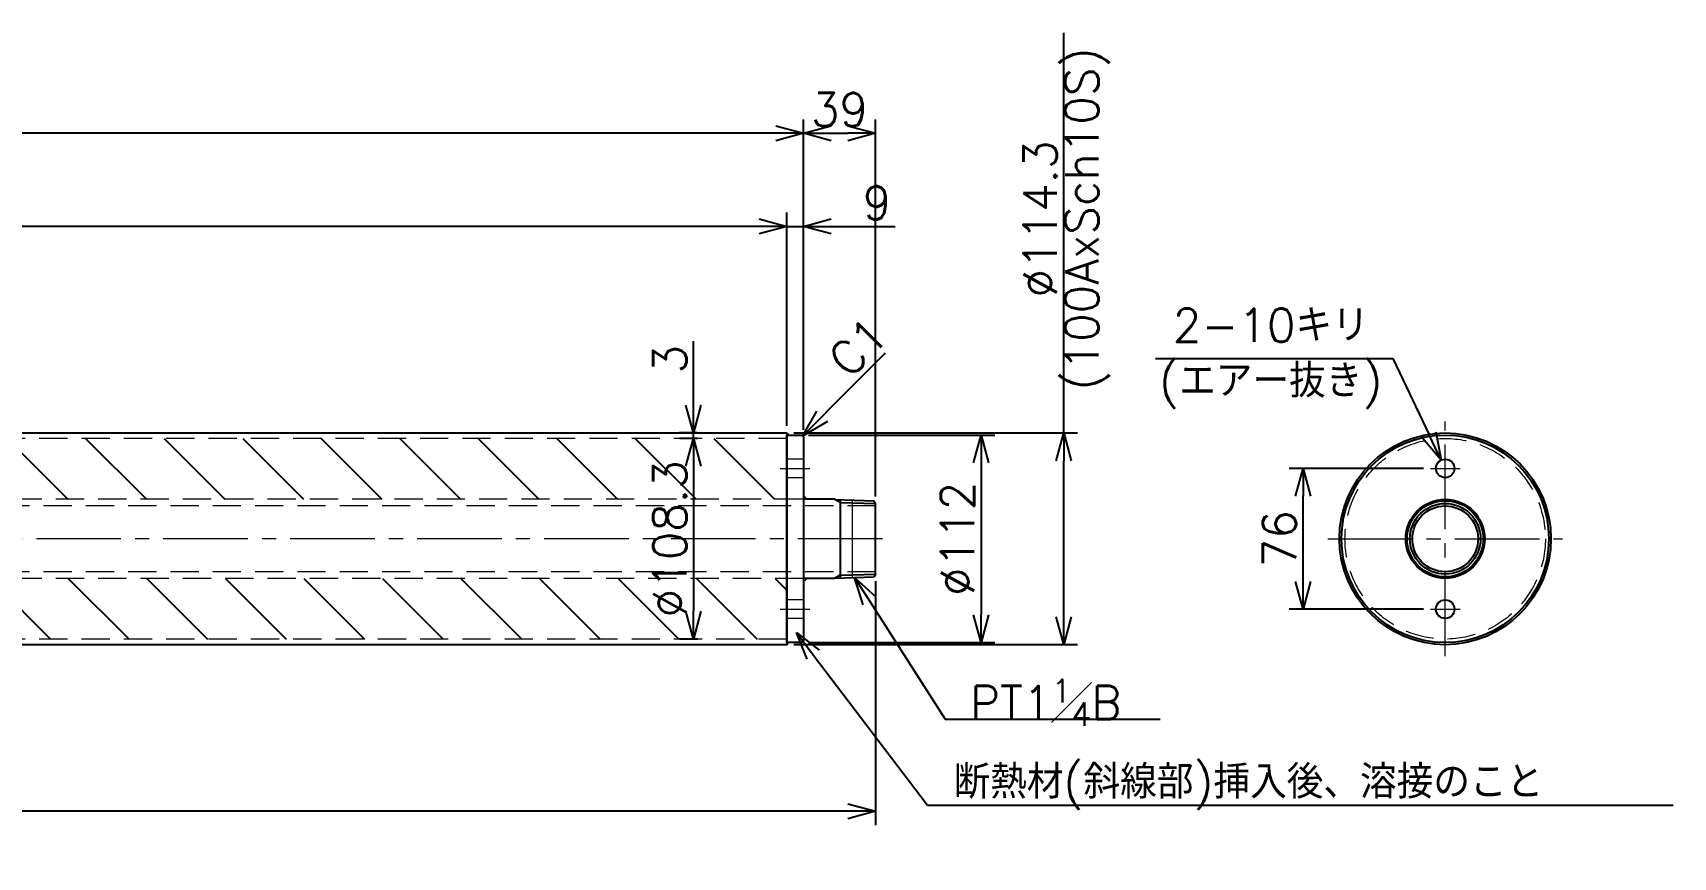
# Model space of a CAD drawing. Header units: millimetres. Extents: x 0 to 4969, y -29 to 3498.
# Drawn here: x 2972 to 3859, y 1043 to 1488 of the extents above; entities that cross this region are included whole.
import ezdxf
from ezdxf import colors
from ezdxf.entities.mleader import LeaderData, LeaderLine
from ezdxf.math import Vec2, Vec3

# ---------------------------------------------------------------- set-up
doc = ezdxf.new("R2010")
doc.units = ezdxf.units.MM
doc.header["$LTSCALE"] = 2.4
doc.header["$PDMODE"] = 99
doc.header["$PDSIZE"] = 1
doc.linetypes.add('CENTER2', pattern=[28.575, 19.05, -3.175, 3.175, -3.175])
doc.linetypes.add('HIDDEN', pattern=[9.525, 6.35, -3.175])
for name, color, linetype, lineweight in [('04_HIDDEN', 2, 'HIDDEN', 13), ('05_CENTER', 4, 'CENTER2', 13), ('08_DIM', 3, 'Continuous', 13)]:
    doc.layers.add(name, color=color, linetype=linetype, lineweight=lineweight)
doc.layers.add('10_DRAFT', color=8, linetype='Continuous', lineweight=0, plot=False)
doc.styles.add('KSS_TXT', font='txt.shx', dxfattribs={"bigfont": 'extfont2.shx'})
doc.styles.add('KSS_TXT_L', font='txt.shx', dxfattribs={"height": 3, "bigfont": 'extfont2.shx'})
doc.styles.get("Standard").update_dxf_attribs({"font": 'txt.shx', "bigfont": 'extfont2.shx'})
doc.dimstyles.new('KSS_DIM', dxfattribs={"dimscale": 6, "dimtxt": 3, "dimasz": 2.5, "dimexe": 1.25, "dimexo": 0.625, "dimtad": 1, "dimdsep": 46, "dimtxsty": 'KSS_TXT', "dimblk": 'OPEN30', "dimcen": 0, "dimazin": 2, "dimtfac": 0.75, "dimtmove": 0, "dimatfit": 3, "dimldrblk": 'OPEN30', "dimfxl": 1.25, "dimtolj": 1, "dimarcsym": 0})
doc.dimstyles.new('KSS_DIM$3', dxfattribs={"dimscale": 6, "dimtxt": 3, "dimasz": 2.5, "dimexe": 1.25, "dimexo": 0.625, "dimtad": 1, "dimtih": 1, "dimtoh": 1, "dimdsep": 46, "dimtxsty": 'KSS_TXT', "dimblk": 'OPEN30', "dimcen": 0, "dimazin": 2, "dimtfac": 0.75, "dimtofl": 0, "dimtmove": 0, "dimatfit": 3, "dimldrblk": 'OPEN30', "dimfxl": 1.25, "dimtolj": 1, "dimarcsym": 0})

# ---------------------------------------------------------------- blocks, each defined once
blk = doc.blocks.new('_Open30')
at = {"color": 0, "linetype": 'ByBlock', "lineweight": -2}
for p, q in [((-1, 0.268), (0, 0)), ((0, 0), (-1, -0.268)), ((0, 0), (-1, 0))]:
    blk.add_line(p, q, dxfattribs=at)
blk = doc.blocks.new('*D167')
at = {"layer": '08_DIM', "color": 0, "lineweight": -2, "transparency": 16777216}
for p, q in [((3391.49, 1270.92), (3492.16, 1270.92)), ((3484.66, 1255.92), (3484.66, 1173.92)), ((3391.49, 1158.92), (3492.16, 1158.92))]:
    blk.add_line(p, q, dxfattribs=at)
at = {"layer": 'Defpoints', "color": 0, "transparency": 16777216}
for p in [(3387.74, 1270.92), (3387.74, 1158.92), (3484.66, 1158.92)]:
    blk.add_point(p, dxfattribs=at)
at = {"layer": '08_DIM', "color": 0, "lineweight": -2, "transparency": 16777216, "xscale": 15, "yscale": 15, "zscale": 15}
for p, rotation in [((3484.66, 1270.92), 90), ((3484.66, 1158.92), 270)]:
    blk.add_blockref('_Open30', p, dxfattribs=dict(at, rotation=rotation))
at = {"layer": '08_DIM', "color": 0, "transparency": 16777216, "insert": (3471.91, 1214.92), "char_height": 18, "attachment_point": 5, "rotation": 90, "style": 'KSS_TXT'}
blk.add_mtext('\\A1;\\A1;%%c112', dxfattribs=at)
blk = doc.blocks.new('*D168')
at = {"layer": '08_DIM', "color": 0, "lineweight": -2, "transparency": 16777216}
for p, q in [((3529.34, 1272.07), (3529.34, 1488.07)), ((3383.49, 1272.07), (3536.84, 1272.07)), ((3529.34, 1172.77), (3529.34, 1257.07)), ((3383.49, 1157.77), (3536.84, 1157.77))]:
    blk.add_line(p, q, dxfattribs=at)
at = {"layer": 'Defpoints', "color": 0, "transparency": 16777216}
for p in [(3379.74, 1272.07), (3529.34, 1272.07), (3379.74, 1157.77)]:
    blk.add_point(p, dxfattribs=at)
at = {"layer": '08_DIM', "color": 0, "lineweight": -2, "transparency": 16777216, "xscale": 15, "yscale": 15, "zscale": 15}
for p, rotation in [((3529.34, 1272.07), 90), ((3529.34, 1157.77), 270)]:
    blk.add_blockref('_Open30', p, dxfattribs=dict(at, rotation=rotation))
at = {"layer": '08_DIM', "color": 0, "transparency": 16777216, "char_height": 18, "attachment_point": 5, "rotation": 90, "style": 'KSS_TXT'}
for s, insert in [('\\A1;(100AxSch10S)', (3542.09, 1387.57)), ('\\A1;\\A1;%%c114.3', (3516.59, 1387.57))]:
    blk.add_mtext(s, dxfattribs=dict(at, insert=insert))
blk = doc.blocks.new('*D169')
at = {"layer": '08_DIM', "color": 0, "lineweight": -2, "transparency": 16777216}
for p, q in [((3723.71, 1252.92), (3651.14, 1252.92)), ((3658.64, 1191.92), (3658.64, 1237.92)), ((3723.71, 1176.92), (3651.14, 1176.92))]:
    blk.add_line(p, q, dxfattribs=at)
at = {"layer": 'Defpoints', "color": 0, "transparency": 16777216}
for p in [(3658.64, 1252.92), (3727.46, 1252.92), (3727.46, 1176.92)]:
    blk.add_point(p, dxfattribs=at)
at = {"layer": '08_DIM', "color": 0, "lineweight": -2, "transparency": 16777216, "xscale": 15, "yscale": 15, "zscale": 15}
for p, rotation in [((3658.64, 1252.92), 90), ((3658.64, 1176.92), 270)]:
    blk.add_blockref('_Open30', p, dxfattribs=dict(at, rotation=rotation))
at = {"layer": '08_DIM', "color": 0, "transparency": 16777216, "insert": (3645.89, 1214.92), "char_height": 18, "attachment_point": 5, "rotation": 90, "style": 'KSS_TXT'}
blk.add_mtext('\\A1;76', dxfattribs=at)
blk = doc.blocks.new('*D171')
at = {"layer": '08_DIM', "color": 0, "lineweight": -2, "transparency": 16777216}
for p, q in [((3329.25, 1287.07), (3329.25, 1321.57)), ((3331.56, 1272.07), (3321.75, 1272.07)), ((3331.56, 1269.07), (3321.75, 1269.07)), ((3329.25, 1269.07), (3329.25, 1272.07)), ((3329.25, 1254.07), (3329.25, 1239.07))]:
    blk.add_line(p, q, dxfattribs=at)
at = {"layer": 'Defpoints', "color": 0, "transparency": 16777216}
for p in [(3329.25, 1272.07), (3335.31, 1272.07), (3335.31, 1269.07)]:
    blk.add_point(p, dxfattribs=at)
at = {"layer": '08_DIM', "color": 0, "lineweight": -2, "transparency": 16777216, "xscale": 15, "yscale": 15, "zscale": 15}
for p, rotation in [((3329.25, 1272.07), 270), ((3329.25, 1269.07), 90)]:
    blk.add_blockref('_Open30', p, dxfattribs=dict(at, rotation=rotation))
at = {"layer": '08_DIM', "color": 0, "transparency": 16777216, "insert": (3316.5, 1311.82), "char_height": 18, "attachment_point": 5, "rotation": 90, "style": 'KSS_TXT'}
blk.add_mtext('\\A1;3', dxfattribs=at)
blk = doc.blocks.new('*D172')
at = {"layer": '08_DIM', "color": 0, "lineweight": -2, "transparency": 16777216}
for p, q in [((3364.74, 1383.55), (3349.74, 1383.55)), ((3379.74, 1275.82), (3379.74, 1391.05)), ((3379.74, 1383.55), (3388.74, 1383.55)), ((3388.74, 1273.67), (3388.74, 1391.05)), ((3403.74, 1383.55), (3438.24, 1383.55))]:
    blk.add_line(p, q, dxfattribs=at)
at = {"layer": 'Defpoints', "color": 0, "transparency": 16777216}
for p in [(3388.74, 1383.55), (3379.74, 1272.07), (3388.74, 1269.92)]:
    blk.add_point(p, dxfattribs=at)
at = {"layer": '08_DIM', "color": 0, "lineweight": -2, "transparency": 16777216, "xscale": 15, "yscale": 15, "zscale": 15}
blk.add_blockref('_Open30', (3379.74, 1383.55), dxfattribs=at)
at = {"layer": '08_DIM', "color": 0, "lineweight": -2, "transparency": 16777216, "xscale": 15, "yscale": 15, "zscale": 15, "rotation": 180}
blk.add_blockref('_Open30', (3388.74, 1383.55), dxfattribs=at)
at = {"layer": '08_DIM', "color": 0, "transparency": 16777216, "insert": (3428.49, 1396.3), "char_height": 18, "attachment_point": 5, "style": 'KSS_TXT'}
blk.add_mtext('\\A1;9', dxfattribs=at)
blk = doc.blocks.new('*D173')
at = {"layer": '08_DIM', "color": 0, "lineweight": -2, "transparency": 16777216}
for p, q in [((1149.74, 1317.67), (1149.74, 1391.05)), ((3364.74, 1383.55), (1164.74, 1383.55)), ((3379.74, 1275.82), (3379.74, 1391.05))]:
    blk.add_line(p, q, dxfattribs=at)
at = {"layer": 'Defpoints', "color": 0, "transparency": 16777216}
for p in [(1149.74, 1383.55), (1149.74, 1313.92), (3379.74, 1272.07)]:
    blk.add_point(p, dxfattribs=at)
at = {"layer": '08_DIM', "color": 0, "lineweight": -2, "transparency": 16777216, "xscale": 15, "yscale": 15, "zscale": 15, "rotation": 180}
blk.add_blockref('_Open30', (1149.74, 1383.55), dxfattribs=at)
at = {"layer": '08_DIM', "color": 0, "lineweight": -2, "transparency": 16777216, "xscale": 15, "yscale": 15, "zscale": 15}
blk.add_blockref('_Open30', (3379.74, 1383.55), dxfattribs=at)
at = {"layer": '08_DIM', "color": 0, "transparency": 16777216, "char_height": 18, "attachment_point": 5, "style": 'KSS_TXT'}
for s, insert in [('\\A1;2230', (2264.74, 1396.3)), ('\\A1;(100A鋼管長さ)', (2264.74, 1370.8))]:
    blk.add_mtext(s, dxfattribs=dict(at, insert=insert))
blk = doc.blocks.new('*D175')
at = {"layer": '08_DIM', "color": 0, "lineweight": -2, "transparency": 16777216}
for p, q in [((1140.74, 1318.67), (1140.74, 1441.35)), ((3388.74, 1273.67), (3388.74, 1441.35)), ((3373.74, 1433.85), (1155.74, 1433.85))]:
    blk.add_line(p, q, dxfattribs=at)
at = {"layer": 'Defpoints', "color": 0, "transparency": 16777216}
for p in [(1140.74, 1433.85), (1140.74, 1314.92), (3388.74, 1269.92)]:
    blk.add_point(p, dxfattribs=at)
at = {"layer": '08_DIM', "color": 0, "lineweight": -2, "transparency": 16777216, "xscale": 15, "yscale": 15, "zscale": 15, "rotation": 180}
blk.add_blockref('_Open30', (1140.74, 1433.85), dxfattribs=at)
at = {"layer": '08_DIM', "color": 0, "lineweight": -2, "transparency": 16777216, "xscale": 15, "yscale": 15, "zscale": 15}
blk.add_blockref('_Open30', (3388.74, 1433.85), dxfattribs=at)
at = {"layer": '08_DIM', "color": 0, "transparency": 16777216, "insert": (2264.74, 1446.6), "char_height": 18, "attachment_point": 5, "style": 'KSS_TXT'}
blk.add_mtext('\\A1;2248', dxfattribs=at)
blk = doc.blocks.new('*D177')
at = {"layer": '08_DIM', "color": 0, "lineweight": -2, "transparency": 16777216}
for p, q in [((1117.74, 1190.82), (1117.74, 1060.3)), ((3427.74, 1192.09), (3427.74, 1060.3)), ((3412.74, 1067.8), (1132.74, 1067.8))]:
    blk.add_line(p, q, dxfattribs=at)
at = {"layer": 'Defpoints', "color": 0, "transparency": 16777216}
for p in [(1117.74, 1194.57), (3427.74, 1195.84), (1117.74, 1067.8)]:
    blk.add_point(p, dxfattribs=at)
at = {"layer": '08_DIM', "color": 0, "lineweight": -2, "transparency": 16777216, "xscale": 15, "yscale": 15, "zscale": 15, "rotation": 180}
blk.add_blockref('_Open30', (1117.74, 1067.8), dxfattribs=at)
at = {"layer": '08_DIM', "color": 0, "lineweight": -2, "transparency": 16777216, "xscale": 15, "yscale": 15, "zscale": 15}
blk.add_blockref('_Open30', (3427.74, 1067.8), dxfattribs=at)
at = {"layer": '08_DIM', "color": 0, "transparency": 16777216, "char_height": 18, "attachment_point": 5, "style": 'KSS_TXT'}
for s, insert in [('\\A1;2310', (2272.74, 1080.55)), ('\\A1;(32A鋼管長さ)', (2272.74, 1055.05))]:
    blk.add_mtext(s, dxfattribs=dict(at, insert=insert))
blk = doc.blocks.new('*D178')
at = {"layer": '08_DIM', "color": 0, "lineweight": -2, "transparency": 16777216}
for p, q in [((3331.56, 1269.07), (3321.75, 1269.07)), ((3329.25, 1254.07), (3329.25, 1175.77)), ((3331.56, 1160.77), (3321.75, 1160.77))]:
    blk.add_line(p, q, dxfattribs=at)
at = {"layer": 'Defpoints', "color": 0, "transparency": 16777216}
for p in [(3335.31, 1269.07), (3329.25, 1160.77), (3335.31, 1160.77)]:
    blk.add_point(p, dxfattribs=at)
at = {"layer": '08_DIM', "color": 0, "lineweight": -2, "transparency": 16777216, "xscale": 15, "yscale": 15, "zscale": 15}
for p, rotation in [((3329.25, 1269.07), 90), ((3329.25, 1160.77), 270)]:
    blk.add_blockref('_Open30', p, dxfattribs=dict(at, rotation=rotation))
at = {"layer": '08_DIM', "color": 0, "transparency": 16777216, "insert": (3316.5, 1214.92), "char_height": 18, "attachment_point": 5, "rotation": 90, "style": 'KSS_TXT'}
blk.add_mtext('\\A1;\\A1;%%c108.3', dxfattribs=at)
blk = doc.blocks.new('*D179')
at = {"layer": '08_DIM', "color": 0, "lineweight": -2, "transparency": 16777216}
for p, q in [((3578.97, 1312.17), (3707.22, 1312.17)), ((3707.22, 1312.17), (3726.85, 1270.97))]:
    blk.add_line(p, q, dxfattribs=at)
at = {"layer": 'Defpoints', "color": 0, "transparency": 16777216}
for p in [(3733.31, 1257.43), (3737.61, 1248.4)]:
    blk.add_point(p, dxfattribs=at)
at = {"layer": '08_DIM', "color": 0, "lineweight": -2, "transparency": 16777216, "xscale": 15, "yscale": 15, "zscale": 15, "rotation": 295.4854201270449}
blk.add_blockref('_Open30', (3733.31, 1257.43), dxfattribs=at)
at = {"layer": '08_DIM', "color": 0, "transparency": 16777216, "insert": (3641.22, 1312.17), "char_height": 18, "attachment_point": 5, "style": 'KSS_TXT'}
blk.add_mtext('\\A1;2-10キリ\\P(エアー抜き)', dxfattribs=at)
blk = doc.blocks.new('*D186')
at = {"layer": '08_DIM', "color": 0, "lineweight": -2, "transparency": 16777216}
for p, q in [((3388.74, 1273.67), (3388.74, 1441.35)), ((3427.74, 1237.75), (3427.74, 1441.35)), ((3403.74, 1433.85), (3412.74, 1433.85))]:
    blk.add_line(p, q, dxfattribs=at)
at = {"layer": 'Defpoints', "color": 0, "transparency": 16777216}
for p in [(3427.74, 1433.85), (3388.74, 1269.92), (3427.74, 1234)]:
    blk.add_point(p, dxfattribs=at)
at = {"layer": '08_DIM', "color": 0, "lineweight": -2, "transparency": 16777216, "xscale": 15, "yscale": 15, "zscale": 15, "rotation": 180}
blk.add_blockref('_Open30', (3388.74, 1433.85), dxfattribs=at)
at = {"layer": '08_DIM', "color": 0, "lineweight": -2, "transparency": 16777216, "xscale": 15, "yscale": 15, "zscale": 15}
blk.add_blockref('_Open30', (3427.74, 1433.85), dxfattribs=at)
at = {"layer": '08_DIM', "color": 0, "transparency": 16777216, "insert": (3408.24, 1446.6), "char_height": 18, "attachment_point": 5, "style": 'KSS_TXT'}
blk.add_mtext('\\A1;39', dxfattribs=at)

msp = doc.modelspace()

# ---------------------------------------------------------------- hatches: boundary and pattern name
h = msp.add_hatch()
h.set_pattern_fill('_USER', color=3, scale=30, angle=315, pattern_type=0)
h.set_pattern_definition([(315, (-3597.437, 14019.205), (21.213203, 21.213203), [])])
h.paths.add_polyline_path([(3379.742, 1160.767), (3379.742, 1193.567), (1149.742, 1193.567), (1149.742, 1160.767)])
h.paths.add_polyline_path([(3379.742, 1236.267), (3379.742, 1269.067), (1149.742, 1269.067), (1149.742, 1236.267)])

# ---------------------------------------------------------------- linework, layer by layer
at = {"color": 0}
for p, q in [((3405.674, 1236.267), (3388.742, 1236.267)), ((3405.674, 1236.165), (3405.674, 1236.267)), ((3405.674, 1236.165), (3426.959, 1235.499)), ((3408.642, 1234.593), (3405.674, 1236.165)), ((3408.636, 1236.072), (3408.642, 1193.762)), ((3408.642, 1234.593), (3427.742, 1233.996)), ((3427.742, 1233.996), (3426.959, 1235.499)), ((3427.742, 1195.838), (3427.742, 1233.996)), ((3405.674, 1193.567), (3388.742, 1193.567)), ((3408.642, 1195.241), (3405.674, 1193.669)), ((3405.674, 1193.669), (3426.959, 1194.334)), ((3405.674, 1193.669), (3405.674, 1193.567)), ((3408.642, 1195.241), (3427.742, 1195.838)), ((3427.742, 1195.838), (3426.959, 1194.334))]:
    msp.add_line(p, q, dxfattribs=at)
for points in [[(3379.742, 1272.067), (3379.742, 1157.767), (1149.742, 1157.767), (1149.742, 1272.067)], [(3379.742, 1158.917), (3379.742, 1270.917), (3387.742, 1270.917), (3388.742, 1269.917), (3388.742, 1159.917), (3387.742, 1158.917)]]:
    msp.add_lwpolyline(points, close=True, dxfattribs=at)
for centre, radius in [((3735.46, 1214.917), 57.15), ((3735.46, 1214.917), 56), ((3735.46, 1252.917), 5), ((3735.46, 1214.917), 21.35), ((3735.46, 1214.917), 20.583), ((3735.46, 1214.917), 19.079), ((3735.46, 1214.917), 17.75), ((3735.46, 1176.917), 5)]:
    msp.add_circle(centre, radius, dxfattribs=at)
at = {"layer": '04_HIDDEN'}
for p, q in [((3379.742, 1269.067), (1149.742, 1269.067)), ((3388.742, 1257.917), (3379.742, 1257.917)), ((3388.742, 1247.917), (3379.742, 1247.917)), ((3427.742, 1232.667), (1117.742, 1232.667)), ((3388.742, 1236.267), (1137.742, 1236.267)), ((3427.742, 1197.167), (1117.742, 1197.167)), ((3388.742, 1193.567), (1137.742, 1193.567)), ((3388.742, 1181.917), (3379.742, 1181.917)), ((3388.742, 1171.917), (3379.742, 1171.917)), ((3379.742, 1160.767), (1149.742, 1160.767))]:
    msp.add_line(p, q, dxfattribs=at)
msp.add_circle((3735.46, 1214.917), 54.15, dxfattribs=at)
at = {"layer": '05_CENTER'}
for p, q in [((3735.46, 1151.555), (3735.46, 1278.279)), ((3376.123, 1252.917), (3392.123, 1252.917)), ((3727.46, 1252.917), (3743.46, 1252.917)), ((3431.48, 1214.917), (1113.794, 1214.917)), ((3672.098, 1214.917), (3798.823, 1214.917)), ((3376.123, 1176.917), (3392.123, 1176.917)), ((3727.46, 1176.917), (3743.46, 1176.917))]:
    msp.add_line(p, q, dxfattribs=at)
at = {"layer": '08_DIM'}
for p, q in [((3390.742, 1236.267), (3388.742, 1238.267)), ((3390.742, 1193.567), (3388.742, 1191.567))]:
    msp.add_line(p, q, dxfattribs=at)
for points in [[(3379.742, 1270.917), (3379.742, 1272.067), (3379.742, 1272.067), (3380.892, 1270.917)], [(3379.742, 1158.917), (3379.742, 1157.767), (3379.742, 1157.767), (3380.892, 1158.917)]]:
    msp.add_lwpolyline(points, close=True, dxfattribs=at)
at = {"layer": '08_DIM', "color": 3}
for points in [[(3388.742, 1236.267), (3390.742, 1236.267), (3390.742, 1236.267), (3388.742, 1238.267)], [(3388.742, 1193.567), (3390.742, 1193.567), (3390.742, 1193.567), (3388.742, 1191.567)]]:
    msp.add_lwpolyline(points, close=True, dxfattribs=at)
at = {"layer": '10_DRAFT'}
msp.add_line((3415.042, 1235.872), (3415.042, 1193.962), dxfattribs=at)

# ---------------------------------------------------------------- texts
at = {"layer": '08_DIM', "insert": (3413.456, 1300.934), "char_height": 18, "attachment_point": 7, "rotation": 45, "style": 'KSS_TXT_L'}
msp.add_mtext('C1', dxfattribs=at)

# ---------------------------------------------------------------- dimensions: what is measured, and where the dimension line sits
at = {"layer": '08_DIM'}
for base, p1, p2, override, picture, middle in [((3529.338, 1272.067), (3379.742, 1157.767), (3379.742, 1272.067), {"dimpost": '\\X(100AxSch10S)'}, '*D168', (3516.588, 1387.567)), ((3329.251, 1160.767), (3335.312, 1269.067), (3335.312, 1160.767), {"dimtxsty": 'KSS_TXT', "dimtfill": 0, "dimtfillclr": 0}, '*D178', (3316.501, 1214.917))]:
    dim = msp.add_linear_dim(base=base, p1=p1, p2=p2, angle=270, text='\\A1;%%c<>', dimstyle='KSS_DIM', override=override, dxfattribs=at)
    dim.commit()
    dim.dimension.update_dxf_attribs({"geometry": picture, "text_midpoint": middle})
for base, p1, p2, picture, middle in [((1140.742, 1433.851), (3388.742, 1269.917), (1140.742, 1314.917), '*D175', (2264.742, 1446.601)), ((3427.742, 1433.851), (3388.742, 1269.917), (3427.742, 1233.996), '*D186', (3408.242, 1446.601)), ((3388.742, 1383.548), (3379.742, 1272.067), (3388.742, 1269.917), '*D172', (3428.492, 1396.298))]:
    dim = msp.add_linear_dim(base=base, p1=p1, p2=p2, dimstyle='KSS_DIM', dxfattribs=at)
    dim.commit()
    dim.dimension.update_dxf_attribs({"geometry": picture, "text_midpoint": middle})
for base, p1, p2, override, picture, middle in [((1149.742, 1383.548), (3379.742, 1272.067), (1149.742, 1313.917), {"dimpost": '\\X(100A鋼管長さ)'}, '*D173', (2264.742, 1396.298)), ((1117.742, 1067.801), (3427.742, 1195.838), (1117.742, 1194.567), {"dimpost": '\\X(32A鋼管長さ)'}, '*D177', (2272.742, 1080.551))]:
    dim = msp.add_linear_dim(base=base, p1=p1, p2=p2, dimstyle='KSS_DIM', override=override, dxfattribs=at)
    dim.commit()
    dim.dimension.update_dxf_attribs({"geometry": picture, "text_midpoint": middle})
dim = msp.add_diameter_dim_2p(p1=(3737.612, 1248.403), p2=(3733.309, 1257.43), text='2-<>', dimstyle='KSS_DIM$3', override={"dimpost": '<>キリ\\X(エアー抜き)'}, dxfattribs=at)
dim.commit()
dim.dimension.update_dxf_attribs({"geometry": '*D179', "text_midpoint": (3641.216, 1312.172), "dimtype": 163})
for base, p1, p2, picture, middle in [((3329.251, 1272.067), (3335.312, 1269.067), (3335.312, 1272.067), '*D171', (3316.501, 1311.817)), ((3658.645, 1252.917), (3727.46, 1176.917), (3727.46, 1252.917), '*D169', (3645.895, 1214.917))]:
    dim = msp.add_linear_dim(base=base, p1=p1, p2=p2, angle=90, dimstyle='KSS_DIM', dxfattribs=at)
    dim.commit()
    dim.dimension.update_dxf_attribs({"geometry": picture, "text_midpoint": middle})
dim = msp.add_linear_dim(base=(3484.661, 1158.917), p1=(3387.742, 1270.917), p2=(3387.742, 1158.917), angle=90, text='\\A1;%%c<>', dimstyle='KSS_DIM', dxfattribs=at)
dim.commit()
dim.dimension.update_dxf_attribs({"geometry": '*D167', "text_midpoint": (3471.911, 1214.917)})

# ---------------------------------------------------------------- leaders
at = {"layer": '08_DIM', "annotation_type": 0, "has_hookline": 1, "hookline_direction": 0, "text_width": 24, "horizontal_direction": (0.707107, 0.707107, 0)}
msp.add_leader([(3388.242, 1270.417), (3413.456, 1295.631)], dimstyle='KSS_DIM', dxfattribs=at)
at = {"layer": '08_DIM'}
ml = msp.add_multileader_mtext('Standard', dxfattribs=at)
ml.set_content('\\A1;PT1{\\H0.7x;\\S1#4;}B', color=256)
ml.set_leader_properties()
ml.set_arrow_properties(name='OPEN30')
ml.build(insert=Vec2(0, 0))
ml.multileader.update_dxf_attribs({"text_left_attachment_type": 6, "text_right_attachment_type": 6, "dogleg_length": 0.36, "arrow_head_size": 15, "scale": 6})
ctx = ml.context
ctx.base_point, ctx.scale, ctx.char_height, ctx.arrow_head_size, ctx.landing_gap_size, ctx.plane_origin = Vec3(3467.489, 1117.492), 6, 18, 15, 12, Vec3(3416.317, 1194.002)
ctx.left_attachment, ctx.right_attachment, ctx.text_align_type = 6, 6, 2
notes = []
notes.append((ctx, [(0, (1, 1, 0), (3465.329, 1117.492), (1, 0), 2.16, [(0, [(3416.317, 1194.002)], 0, [])])]))
ctx.mtext.insert, ctx.mtext.alignment, ctx.mtext.line_spacing_style, ctx.mtext.flow_direction = Vec3(3560.489, 1139.092), 3, 2, 5
ml = msp.add_multileader_mtext('Standard', dxfattribs=at)
ml.set_content('断熱材(斜線部)挿入後、溶接のこと', color=256)
ml.set_leader_properties()
ml.set_arrow_properties(name='OPEN30')
ml.build(insert=Vec2(0, 0))
ml.multileader.update_dxf_attribs({"text_left_attachment_type": 6, "text_right_attachment_type": 6, "dogleg_length": 0.36, "arrow_head_size": 15, "scale": 6})
ctx = ml.context
ctx.base_point, ctx.scale, ctx.char_height, ctx.arrow_head_size, ctx.landing_gap_size, ctx.plane_origin = Vec3(3457.839, 1071.071), 6, 18, 15, 12, Vec3(3384.953, 1164.293)
ctx.left_attachment, ctx.right_attachment = 6, 6
notes.append((ctx, [(0, (1, 1, 0), (3455.679, 1071.071), (1, 0), 2.16, [(0, [(3384.953, 1164.293)], 0, [])])]))
ctx.mtext.insert, ctx.mtext.flow_direction = Vec3(3469.839, 1092.671), 5
for ctx, leaders in notes:
    for number, flags, end, landing, length, lines in leaders:
        leader = LeaderData()
        leader.index, (leader.has_last_leader_line, leader.has_dogleg_vector, leader.attachment_direction) = number, flags
        leader.last_leader_point, leader.dogleg_vector, leader.dogleg_length = Vec3(end), Vec3(landing), length
        for number, points, colour, breaks in lines:
            line = LeaderLine()
            line.index, line.vertices, line.color, line.breaks = number, Vec3.list(points), colors.encode_raw_color(colour), breaks
            leader.lines.append(line)
        ctx.leaders.append(leader)

doc.saveas('drawing.dxf')
